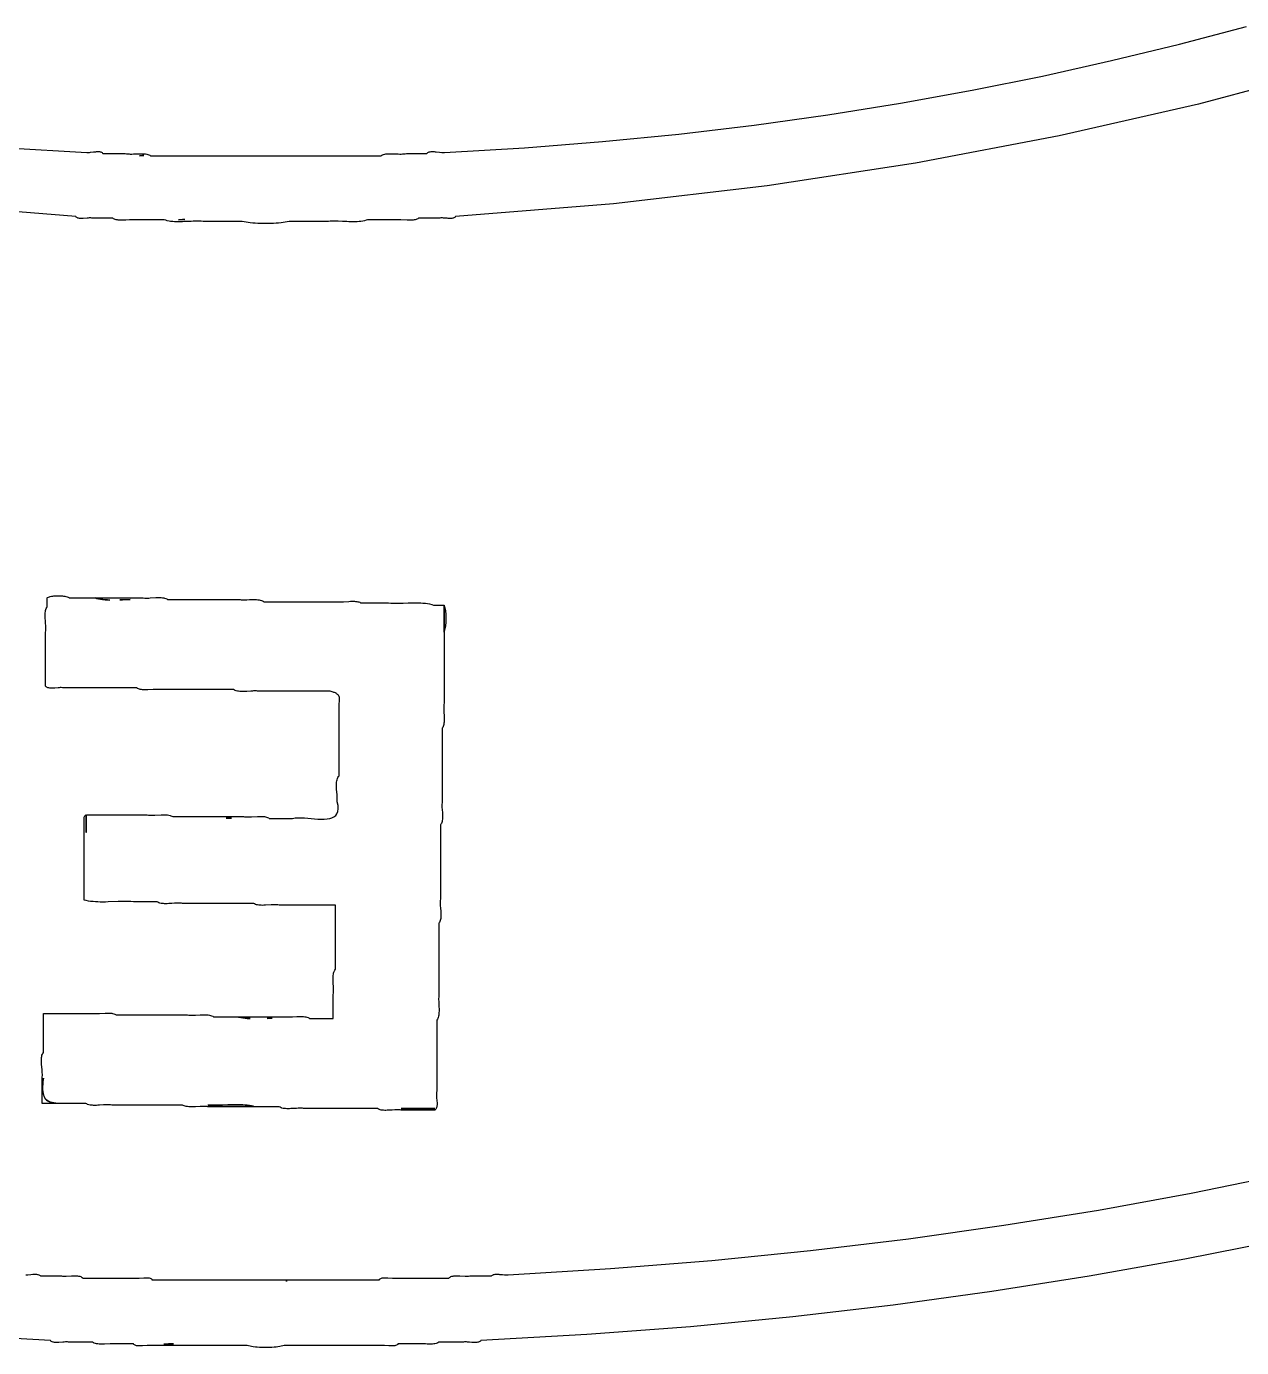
# Model space of a CAD drawing. Header units: metres. Extents: x -185 to 1201, y -340 to 309.
# Drawn here: x 892.94 to 896.981, y 49.001 to 53.393 of the extents above; entities that cross this region are included whole.
import ezdxf

# ---------------------------------------------------------------- set-up
doc = ezdxf.new("R2010")
doc.units = ezdxf.units.M

msp = doc.modelspace()

# ---------------------------------------------------------------- linework, layer by layer
for p, q in [((896.775, 53.3343), (896.997, 53.3931)), ((896.549, 53.2793), (896.775, 53.3343)), ((896.319, 53.2282), (896.549, 53.2793)), ((897.286, 53.2552), (896.838, 53.1349)), ((896.085, 53.1811), (896.319, 53.2282)), ((895.847, 53.1381), (896.085, 53.1811)), ((895.605, 53.0993), (895.847, 53.1381)), ((896.838, 53.1349), (896.375, 53.029)), ((895.11, 53.0352), (895.36, 53.065)), ((895.36, 53.065), (895.605, 53.0993)), ((894.856, 53.01), (895.11, 53.0352)), ((896.375, 53.029), (895.897, 52.9382)), ((892.876, 52.9896), (893.141, 52.974)), ((893.154, 52.9746), (893.164, 52.9758)), ((893.164, 52.9758), (893.171, 52.9765)), ((893.171, 52.9765), (893.174, 52.9767)), ((893.174, 52.9767), (893.177, 52.9769)), ((893.177, 52.9769), (893.18, 52.9769)), ((893.18, 52.9769), (893.183, 52.9767)), ((893.183, 52.9767), (893.186, 52.9763)), ((893.186, 52.9763), (893.188, 52.9757)), ((893.188, 52.9757), (893.19, 52.9748)), ((893.19, 52.9748), (893.192, 52.9736)), ((894.275, 52.9736), (894.277, 52.9748)), ((894.277, 52.9748), (894.28, 52.9757)), ((894.28, 52.9757), (894.283, 52.9763)), ((894.283, 52.9763), (894.286, 52.9767)), ((894.286, 52.9767), (894.289, 52.9768)), ((894.289, 52.9768), (894.292, 52.9769)), ((894.292, 52.9769), (894.296, 52.9767)), ((894.296, 52.9767), (894.3, 52.9765)), ((894.3, 52.9765), (894.303, 52.9762)), ((894.303, 52.9762), (894.314, 52.975)), ((894.314, 52.975), (894.322, 52.9743)), ((894.331, 52.974), (894.597, 52.9896)), ((894.597, 52.9896), (894.856, 53.01)), ((893.141, 52.974), (893.144, 52.974)), ((893.144, 52.974), (893.147, 52.9741)), ((893.147, 52.9741), (893.15, 52.9743)), ((893.15, 52.9743), (893.154, 52.9746)), ((893.192, 52.9736), (893.194, 52.9722)), ((893.194, 52.9722), (893.195, 52.9704)), ((893.195, 52.9704), (893.269, 52.9704)), ((893.269, 52.9704), (893.273, 52.9697)), ((893.273, 52.9697), (893.277, 52.9693)), ((893.277, 52.9693), (893.282, 52.969)), ((893.282, 52.969), (893.286, 52.9689)), ((893.286, 52.9689), (893.291, 52.9689)), ((893.291, 52.9689), (893.296, 52.969)), ((893.296, 52.969), (893.301, 52.9691)), ((893.301, 52.9691), (893.315, 52.9697)), ((893.315, 52.9697), (893.32, 52.9698)), ((893.317, 52.9632), (893.331, 52.964)), ((893.327, 52.9638), (893.317, 52.9632)), ((893.32, 52.9698), (893.324, 52.9698)), ((893.324, 52.9698), (893.329, 52.9697)), ((893.331, 52.964), (893.327, 52.9638)), ((893.329, 52.9697), (893.333, 52.9695)), ((893.333, 52.9695), (893.337, 52.9691)), ((893.337, 52.9691), (893.341, 52.9684)), ((893.341, 52.9684), (893.344, 52.9676)), ((893.344, 52.9676), (893.348, 52.9665)), ((893.348, 52.9665), (893.351, 52.9651)), ((893.351, 52.9651), (893.353, 52.9633)), ((893.353, 52.9633), (894.119, 52.9633)), ((894.119, 52.9633), (894.122, 52.9651)), ((894.122, 52.9651), (894.125, 52.9665)), ((894.125, 52.9665), (894.128, 52.9676)), ((894.128, 52.9676), (894.132, 52.9684)), ((894.132, 52.9684), (894.136, 52.9691)), ((894.136, 52.9691), (894.14, 52.9695)), ((894.14, 52.9695), (894.144, 52.9697)), ((894.144, 52.9697), (894.149, 52.9698)), ((894.149, 52.9698), (894.153, 52.9698)), ((894.153, 52.9698), (894.158, 52.9697)), ((894.158, 52.9697), (894.177, 52.969)), ((894.177, 52.969), (894.182, 52.9689)), ((894.182, 52.9689), (894.187, 52.9689)), ((894.187, 52.9689), (894.191, 52.969)), ((894.191, 52.969), (894.196, 52.9693)), ((894.196, 52.9693), (894.2, 52.9697)), ((894.2, 52.9697), (894.204, 52.9704)), ((894.204, 52.9704), (894.272, 52.9704)), ((894.272, 52.9704), (894.273, 52.9722)), ((894.273, 52.9722), (894.275, 52.9736)), ((894.322, 52.9743), (894.325, 52.9741)), ((894.325, 52.9741), (894.328, 52.9739)), ((894.328, 52.9739), (894.331, 52.974)), ((895.897, 52.9382), (895.403, 52.8629)), ((895.403, 52.8629), (894.893, 52.8037)), ((893.105, 52.7611), (892.579, 52.8037)), ((894.893, 52.8037), (894.367, 52.7611)), ((893.106, 52.7593), (893.105, 52.7611)), ((893.108, 52.7579), (893.106, 52.7593)), ((893.11, 52.7568), (893.108, 52.7579)), ((893.112, 52.756), (893.11, 52.7568)), ((893.114, 52.7554), (893.112, 52.756)), ((893.117, 52.755), (893.114, 52.7554)), ((893.142, 52.7559), (893.129, 52.7549)), ((893.146, 52.7561), (893.142, 52.7559)), ((893.149, 52.7562), (893.146, 52.7561)), ((893.152, 52.7563), (893.149, 52.7562)), ((893.155, 52.7562), (893.152, 52.7563)), ((893.158, 52.7559), (893.155, 52.7562)), ((893.16, 52.7554), (893.158, 52.7559)), ((893.228, 52.7554), (893.16, 52.7554)), ((893.23, 52.7537), (893.228, 52.7554)), ((894.244, 52.7554), (894.242, 52.7537)), ((894.312, 52.7554), (894.244, 52.7554)), ((894.315, 52.7559), (894.312, 52.7554)), ((894.318, 52.7562), (894.315, 52.7559)), ((894.321, 52.7563), (894.318, 52.7562)), ((894.324, 52.7562), (894.321, 52.7563)), ((894.327, 52.7561), (894.324, 52.7562)), ((894.33, 52.7559), (894.327, 52.7561)), ((894.34, 52.7551), (894.33, 52.7559)), ((894.358, 52.7554), (894.355, 52.755)), ((894.36, 52.756), (894.358, 52.7554)), ((894.362, 52.7568), (894.36, 52.756)), ((894.364, 52.7579), (894.362, 52.7568)), ((894.366, 52.7593), (894.364, 52.7579)), ((894.367, 52.7611), (894.366, 52.7593)), ((893.12, 52.7547), (893.117, 52.755)), ((893.123, 52.7547), (893.12, 52.7547)), ((893.126, 52.7547), (893.123, 52.7547)), ((893.129, 52.7549), (893.126, 52.7547)), ((893.233, 52.7522), (893.23, 52.7537)), ((893.236, 52.7511), (893.233, 52.7522)), ((893.239, 52.7502), (893.236, 52.7511)), ((893.243, 52.7495), (893.239, 52.7502)), ((893.246, 52.7491), (893.243, 52.7495)), ((893.25, 52.7488), (893.246, 52.7491)), ((893.254, 52.7487), (893.25, 52.7488)), ((893.258, 52.7487), (893.254, 52.7487)), ((893.262, 52.7488), (893.258, 52.7487)), ((893.266, 52.749), (893.262, 52.7488)), ((893.271, 52.7492), (893.266, 52.749)), ((893.283, 52.7501), (893.271, 52.7492)), ((893.288, 52.7503), (893.283, 52.7501)), ((893.292, 52.7504), (893.288, 52.7503)), ((893.296, 52.7505), (893.292, 52.7504)), ((893.3, 52.7505), (893.296, 52.7505)), ((893.303, 52.7503), (893.3, 52.7505)), ((893.399, 52.7503), (893.303, 52.7503)), ((893.404, 52.7485), (893.399, 52.7503)), ((893.409, 52.747), (893.404, 52.7485)), ((893.415, 52.7458), (893.409, 52.747)), ((893.42, 52.745), (893.415, 52.7458)), ((893.427, 52.7444), (893.42, 52.745)), ((893.433, 52.7439), (893.427, 52.7444)), ((893.439, 52.7437), (893.433, 52.7439)), ((893.446, 52.7437), (893.439, 52.7437)), ((893.446, 52.75), (893.467, 52.7508)), ((893.46, 52.7506), (893.446, 52.75)), ((893.453, 52.7437), (893.446, 52.7437)), ((893.46, 52.7439), (893.453, 52.7437)), ((893.467, 52.7508), (893.46, 52.7506)), ((893.467, 52.7441), (893.46, 52.7439)), ((893.488, 52.745), (893.467, 52.7441)), ((893.495, 52.7452), (893.488, 52.745)), ((893.502, 52.7454), (893.495, 52.7452)), ((893.509, 52.7454), (893.502, 52.7454)), ((893.515, 52.7453), (893.509, 52.7454)), ((893.521, 52.7451), (893.515, 52.7453)), ((893.528, 52.7446), (893.521, 52.7451)), ((893.658, 52.7446), (893.528, 52.7446)), ((893.664, 52.7433), (893.658, 52.7446)), ((893.671, 52.7421), (893.664, 52.7433)), ((893.678, 52.741), (893.671, 52.7421)), ((893.685, 52.7401), (893.678, 52.741)), ((893.693, 52.7393), (893.685, 52.7401)), ((893.701, 52.7387), (893.693, 52.7393)), ((893.71, 52.7382), (893.701, 52.7387)), ((893.719, 52.7378), (893.71, 52.7382)), ((893.727, 52.7376), (893.719, 52.7378)), ((893.736, 52.7375), (893.727, 52.7376)), ((893.745, 52.7376), (893.736, 52.7375)), ((893.754, 52.7378), (893.745, 52.7376)), ((893.762, 52.7382), (893.754, 52.7378)), ((893.771, 52.7387), (893.762, 52.7382)), ((893.779, 52.7393), (893.771, 52.7387)), ((893.787, 52.7401), (893.779, 52.7393)), ((893.794, 52.741), (893.787, 52.7401)), ((893.801, 52.7421), (893.794, 52.741)), ((893.808, 52.7433), (893.801, 52.7421)), ((893.814, 52.7446), (893.808, 52.7433)), ((893.945, 52.7446), (893.814, 52.7446)), ((893.951, 52.7451), (893.945, 52.7446)), ((893.957, 52.7453), (893.951, 52.7451)), ((893.964, 52.7454), (893.957, 52.7453)), ((893.971, 52.7454), (893.964, 52.7454)), ((893.977, 52.7452), (893.971, 52.7454)), ((893.991, 52.7447), (893.977, 52.7452)), ((894.006, 52.7442), (893.991, 52.7447)), ((894.013, 52.7439), (894.006, 52.7442)), ((894.02, 52.7437), (894.013, 52.7439)), ((894.027, 52.7437), (894.02, 52.7437)), ((894.033, 52.7437), (894.027, 52.7437)), ((894.04, 52.7439), (894.033, 52.7437)), ((894.047, 52.7444), (894.04, 52.7439)), ((894.053, 52.745), (894.047, 52.7444)), ((894.059, 52.7458), (894.053, 52.745)), ((894.065, 52.747), (894.059, 52.7458)), ((894.07, 52.7485), (894.065, 52.747)), ((894.075, 52.7503), (894.07, 52.7485)), ((894.171, 52.7503), (894.075, 52.7503)), ((894.174, 52.7505), (894.171, 52.7503)), ((894.178, 52.7505), (894.174, 52.7505)), ((894.181, 52.7505), (894.178, 52.7505)), ((894.185, 52.7503), (894.181, 52.7505)), ((894.206, 52.749), (894.185, 52.7503)), ((894.21, 52.7488), (894.206, 52.749)), ((894.214, 52.7487), (894.21, 52.7488)), ((894.218, 52.7487), (894.214, 52.7487)), ((894.222, 52.7488), (894.218, 52.7487)), ((894.226, 52.7491), (894.222, 52.7488)), ((894.23, 52.7495), (894.226, 52.7491)), ((894.233, 52.7502), (894.23, 52.7495)), ((894.236, 52.7511), (894.233, 52.7502)), ((894.239, 52.7522), (894.236, 52.7511)), ((894.242, 52.7537), (894.239, 52.7522)), ((894.343, 52.7549), (894.34, 52.7551)), ((894.346, 52.7547), (894.343, 52.7549)), ((894.349, 52.7547), (894.346, 52.7547)), ((894.352, 52.7547), (894.349, 52.7547)), ((894.355, 52.755), (894.352, 52.7547)), ((893.009, 51.4934), (893.011, 51.4947)), ((893.009, 51.4638), (893.009, 51.4934)), ((893.011, 51.4947), (893.014, 51.4958)), ((893.014, 51.4958), (893.017, 51.4968)), ((893.017, 51.4968), (893.02, 51.4977)), ((893.02, 51.4977), (893.024, 51.4985)), ((893.024, 51.4985), (893.028, 51.4991)), ((893.028, 51.4991), (893.032, 51.4995)), ((893.032, 51.4995), (893.037, 51.4999)), ((893.037, 51.4999), (893.042, 51.5001)), ((893.042, 51.5001), (893.046, 51.5001)), ((893.046, 51.5001), (893.051, 51.5001)), ((893.051, 51.5001), (893.056, 51.4999)), ((893.056, 51.4999), (893.06, 51.4995)), ((893.06, 51.4995), (893.064, 51.4991)), ((893.064, 51.4991), (893.068, 51.4985)), ((893.068, 51.4985), (893.072, 51.4977)), ((893.072, 51.4977), (893.076, 51.4968)), ((893.076, 51.4968), (893.079, 51.4958)), ((893.079, 51.4958), (893.081, 51.4947)), ((893.081, 51.4947), (893.083, 51.4934)), ((893.083, 51.4934), (893.325, 51.4934)), ((893.174, 51.4914), (893.169, 51.493)), ((893.169, 51.493), (893.174, 51.4914)), ((893.181, 51.4898), (893.174, 51.4914)), ((893.174, 51.4914), (893.18, 51.4898)), ((893.18, 51.4898), (893.187, 51.4884)), ((893.188, 51.4884), (893.181, 51.4898)), ((893.187, 51.4884), (893.194, 51.4874)), ((893.195, 51.4874), (893.188, 51.4884)), ((893.194, 51.4874), (893.202, 51.4867)), ((893.203, 51.4867), (893.195, 51.4874)), ((893.202, 51.4867), (893.21, 51.4861)), ((893.21, 51.4861), (893.203, 51.4867)), ((893.21, 51.4861), (893.218, 51.4858)), ((893.218, 51.4858), (893.21, 51.4861)), ((893.218, 51.4858), (893.218, 51.4858)), ((893.285, 51.4874), (893.251, 51.4861)), ((893.251, 51.4861), (893.26, 51.4864)), ((893.26, 51.4864), (893.285, 51.4874)), ((893.325, 51.4934), (893.329, 51.493)), ((893.329, 51.493), (893.334, 51.4927)), ((893.334, 51.4927), (893.338, 51.4926)), ((893.338, 51.4926), (893.342, 51.4926)), ((893.342, 51.4926), (893.347, 51.4927)), ((893.347, 51.4927), (893.352, 51.493)), ((893.352, 51.493), (893.371, 51.494)), ((893.371, 51.494), (893.375, 51.4941)), ((893.375, 51.4941), (893.38, 51.4942)), ((893.38, 51.4942), (893.384, 51.4941)), ((893.384, 51.4941), (893.389, 51.4939)), ((893.389, 51.4939), (893.393, 51.4935)), ((893.393, 51.4935), (893.397, 51.4929)), ((893.397, 51.4929), (893.4, 51.492)), ((893.4, 51.492), (893.404, 51.4909)), ((893.404, 51.4909), (893.407, 51.4895)), ((893.407, 51.4895), (893.41, 51.4878)), ((893.41, 51.4878), (893.647, 51.4878)), ((893.647, 51.4878), (893.651, 51.4873)), ((893.651, 51.4873), (893.655, 51.487)), ((893.655, 51.487), (893.659, 51.4869)), ((893.659, 51.4869), (893.664, 51.4868)), ((893.664, 51.4868), (893.668, 51.4869)), ((893.668, 51.4869), (893.673, 51.487)), ((893.673, 51.487), (893.682, 51.4873)), ((893.682, 51.4873), (893.692, 51.4875)), ((893.692, 51.4875), (893.697, 51.4876)), ((893.697, 51.4876), (893.701, 51.4875)), ((893.701, 51.4875), (893.706, 51.4873)), ((893.706, 51.4873), (893.71, 51.487)), ((893.71, 51.487), (893.714, 51.4865)), ((893.714, 51.4865), (893.718, 51.4857)), ((893.718, 51.4857), (893.722, 51.4848)), ((893.722, 51.4848), (893.725, 51.4836)), ((893.725, 51.4836), (893.728, 51.4821)), ((893.728, 51.4821), (893.731, 51.4803)), ((893.995, 51.4801), (894.013, 51.4814)), ((894.013, 51.4814), (894.018, 51.4817)), ((894.018, 51.4817), (894.022, 51.4818)), ((894.022, 51.4818), (894.027, 51.4819)), ((894.027, 51.4819), (894.031, 51.4818)), ((894.031, 51.4818), (894.035, 51.4816)), ((894.035, 51.4816), (894.039, 51.4811)), ((893.003, 51.4435), (893.004, 51.4475)), ((893.003, 51.4393), (893.003, 51.4435)), ((893.003, 51.4349), (893.003, 51.4393)), ((893.004, 51.4513), (893.005, 51.4549)), ((893.004, 51.4475), (893.004, 51.4513)), ((893.005, 51.4549), (893.006, 51.4582)), ((893.006, 51.4582), (893.008, 51.4612)), ((893.008, 51.4612), (893.009, 51.4638)), ((893.731, 51.4803), (893.968, 51.4803)), ((893.968, 51.4803), (893.972, 51.4799)), ((893.972, 51.4799), (893.977, 51.4797)), ((893.977, 51.4797), (893.981, 51.4796)), ((893.981, 51.4796), (893.985, 51.4797)), ((893.985, 51.4797), (893.99, 51.4799)), ((893.99, 51.4799), (893.995, 51.4801)), ((894.039, 51.4811), (894.042, 51.4805)), ((894.042, 51.4805), (894.046, 51.4796)), ((894.046, 51.4796), (894.049, 51.4784)), ((894.049, 51.4784), (894.051, 51.477)), ((894.051, 51.477), (894.136, 51.477)), ((894.136, 51.477), (894.144, 51.4762)), ((894.144, 51.4762), (894.152, 51.4758)), ((894.152, 51.4758), (894.16, 51.4755)), ((894.16, 51.4755), (894.168, 51.4754)), ((894.168, 51.4754), (894.177, 51.4754)), ((894.177, 51.4754), (894.185, 51.4756)), ((894.185, 51.4756), (894.193, 51.4758)), ((894.193, 51.4758), (894.21, 51.4763)), ((894.21, 51.4763), (894.219, 51.4765)), ((894.219, 51.4765), (894.227, 51.4767)), ((894.227, 51.4767), (894.236, 51.4768)), ((894.236, 51.4768), (894.244, 51.4767)), ((894.244, 51.4767), (894.252, 51.4764)), ((894.252, 51.4764), (894.259, 51.476)), ((894.259, 51.476), (894.267, 51.4753)), ((894.267, 51.4753), (894.274, 51.4743)), ((894.274, 51.4743), (894.281, 51.473)), ((894.281, 51.473), (894.288, 51.4714)), ((894.288, 51.4714), (894.294, 51.4694)), ((894.294, 51.4694), (894.329, 51.4694)), ((894.329, 51.4694), (894.329, 51.1425)), ((894.329, 51.4694), (894.33, 51.4667)), ((894.329, 51.3796), (894.329, 51.4694)), ((894.33, 51.4667), (894.331, 51.4634)), ((894.331, 51.4634), (894.332, 51.4597)), ((894.332, 51.4597), (894.333, 51.4555)), ((894.333, 51.4555), (894.334, 51.451)), ((894.334, 51.451), (894.334, 51.4462)), ((894.334, 51.4462), (894.335, 51.4412)), ((894.335, 51.4412), (894.335, 51.436)), ((893.003, 51.4304), (893.003, 51.4349)), ((893.003, 51.4258), (893.003, 51.4304)), ((893.004, 51.4163), (893.003, 51.4258)), ((893.004, 51.4067), (893.004, 51.4163)), ((893.005, 51.4019), (893.004, 51.4067)), ((893.005, 51.3972), (893.005, 51.4019)), ((893.005, 51.3926), (893.005, 51.3972)), ((894.333, 51.3944), (894.332, 51.3901)), ((894.334, 51.3991), (894.333, 51.3944)), ((894.335, 51.4091), (894.334, 51.404)), ((894.334, 51.404), (894.334, 51.3991)), ((894.335, 51.436), (894.335, 51.4306)), ((894.335, 51.4306), (894.335, 51.4252)), ((894.335, 51.4252), (894.335, 51.4198)), ((894.335, 51.4198), (894.335, 51.4144)), ((894.335, 51.4144), (894.335, 51.4091)), ((893.004, 51.3796), (893.005, 51.3838)), ((893.004, 51.1994), (893.004, 51.3796)), ((893.005, 51.3881), (893.005, 51.3926)), ((893.005, 51.3838), (893.005, 51.3881)), ((894.33, 51.3826), (894.329, 51.3796)), ((894.331, 51.3861), (894.33, 51.3826)), ((894.332, 51.3901), (894.331, 51.3861)), ((893.006, 51.1976), (893.004, 51.1994)), ((893.008, 51.1962), (893.006, 51.1976)), ((893.01, 51.195), (893.008, 51.1962)), ((893.012, 51.1942), (893.01, 51.195)), ((893.015, 51.1935), (893.012, 51.1942)), ((893.018, 51.1931), (893.015, 51.1935)), ((893.021, 51.1929), (893.018, 51.1931)), ((893.024, 51.1929), (893.021, 51.1929)), ((893.027, 51.1929), (893.024, 51.1929)), ((893.035, 51.1933), (893.027, 51.1929)), ((893.046, 51.1942), (893.035, 51.1933)), ((893.049, 51.1944), (893.046, 51.1942)), ((893.053, 51.1946), (893.049, 51.1944)), ((893.056, 51.1946), (893.053, 51.1946)), ((893.06, 51.1945), (893.056, 51.1946)), ((893.063, 51.1943), (893.06, 51.1945)), ((893.066, 51.1938), (893.063, 51.1943)), ((893.307, 51.1938), (893.066, 51.1938)), ((893.31, 51.1921), (893.307, 51.1938)), ((893.313, 51.1907), (893.31, 51.1921)), ((893.316, 51.1895), (893.313, 51.1907)), ((893.319, 51.1887), (893.316, 51.1895)), ((893.323, 51.1881), (893.319, 51.1887)), ((893.327, 51.1877), (893.323, 51.1881)), ((893.331, 51.1875), (893.327, 51.1877)), ((893.335, 51.1874), (893.331, 51.1875)), ((893.339, 51.1875), (893.335, 51.1874)), ((893.344, 51.1876), (893.339, 51.1875)), ((893.362, 51.1886), (893.344, 51.1876)), ((893.366, 51.1888), (893.362, 51.1886)), ((893.37, 51.189), (893.366, 51.1888)), ((893.374, 51.189), (893.37, 51.189)), ((893.379, 51.1889), (893.374, 51.189)), ((893.382, 51.1886), (893.379, 51.1889)), ((893.386, 51.1882), (893.382, 51.1886)), ((893.629, 51.1882), (893.386, 51.1882)), ((893.632, 51.1864), (893.629, 51.1882)), ((893.635, 51.185), (893.632, 51.1864)), ((893.638, 51.1839), (893.635, 51.185)), ((893.642, 51.1831), (893.638, 51.1839)), ((893.646, 51.1824), (893.642, 51.1831)), ((893.65, 51.1821), (893.646, 51.1824)), ((893.655, 51.1819), (893.65, 51.1821)), ((893.659, 51.1818), (893.655, 51.1819)), ((893.664, 51.1819), (893.659, 51.1818)), ((893.668, 51.182), (893.664, 51.1819)), ((893.673, 51.1823), (893.668, 51.182)), ((893.687, 51.1832), (893.673, 51.1823)), ((893.692, 51.1834), (893.687, 51.1832)), ((893.696, 51.1836), (893.692, 51.1834)), ((893.701, 51.1836), (893.696, 51.1836)), ((893.705, 51.1836), (893.701, 51.1836)), ((893.709, 51.1834), (893.705, 51.1836)), ((893.713, 51.183), (893.709, 51.1834)), ((893.95, 51.183), (893.713, 51.183)), ((893.96, 51.1798), (893.95, 51.183)), ((893.963, 51.1789), (893.96, 51.1798)), ((893.965, 51.178), (893.963, 51.1789)), ((893.968, 51.1769), (893.965, 51.178)), ((893.97, 51.1758), (893.968, 51.1769)), ((893.972, 51.1745), (893.97, 51.1758)), ((893.974, 51.173), (893.972, 51.1745)), ((893.976, 51.1713), (893.974, 51.173)), ((893.978, 51.1694), (893.976, 51.1713)), ((893.979, 51.1672), (893.978, 51.1694)), ((893.98, 51.1647), (893.979, 51.1672)), ((893.981, 51.1619), (893.98, 51.1647)), ((893.98, 51.1425), (893.981, 51.1472)), ((893.98, 50.9017), (893.98, 51.1425)), ((893.982, 51.1588), (893.981, 51.1619)), ((893.981, 51.1472), (893.982, 51.1515)), ((893.982, 51.1554), (893.982, 51.1588)), ((893.982, 51.1515), (893.982, 51.1554)), ((894.329, 51.1425), (894.328, 51.1385)), ((894.328, 51.1385), (894.328, 51.1344)), ((894.328, 51.1344), (894.328, 51.13)), ((894.328, 51.13), (894.328, 51.1256)), ((894.328, 51.1256), (894.328, 51.121)), ((894.328, 51.121), (894.328, 51.1117)), ((894.328, 51.1117), (894.329, 51.1023)), ((894.329, 51.1023), (894.329, 51.0976)), ((894.329, 51.0976), (894.329, 51.093)), ((894.329, 51.093), (894.329, 51.0885)), ((894.329, 51.0885), (894.329, 51.0842)), ((894.325, 51.0624), (894.323, 51.0598)), ((894.323, 51.0598), (894.323, 50.8152)), ((894.326, 51.0654), (894.325, 51.0624)), ((894.327, 51.0686), (894.326, 51.0654)), ((894.328, 51.0722), (894.327, 51.0686)), ((894.329, 51.08), (894.328, 51.076)), ((894.328, 51.076), (894.328, 51.0722)), ((894.329, 51.0842), (894.329, 51.08)), ((893.972, 50.8802), (893.973, 50.8843)), ((893.972, 50.8758), (893.972, 50.8802)), ((893.972, 50.8713), (893.972, 50.8758)), ((893.972, 50.8667), (893.972, 50.8713)), ((893.972, 50.862), (893.972, 50.8667)), ((893.973, 50.8843), (893.974, 50.8883)), ((893.974, 50.8883), (893.975, 50.8921)), ((893.975, 50.8921), (893.976, 50.8956)), ((893.976, 50.8956), (893.978, 50.8988)), ((893.978, 50.8988), (893.98, 50.9017)), ((893.972, 50.8572), (893.972, 50.862)), ((893.974, 50.8378), (893.972, 50.8572)), ((893.974, 50.8331), (893.974, 50.8378)), ((893.974, 50.8284), (893.974, 50.8331)), ((893.974, 50.8238), (893.974, 50.8284)), ((893.974, 50.8194), (893.974, 50.8238)), ((893.973, 50.7753), (893.976, 50.7826)), ((893.974, 50.8152), (893.974, 50.8194)), ((893.977, 50.8024), (893.974, 50.8152)), ((893.976, 50.7826), (893.977, 50.7916)), ((893.977, 50.7916), (893.977, 50.8024)), ((894.323, 50.8115), (894.322, 50.8077)), ((894.322, 50.8077), (894.322, 50.8037)), ((894.322, 50.8037), (894.322, 50.7995)), ((894.322, 50.7995), (894.322, 50.7953)), ((894.322, 50.7953), (894.323, 50.791)), ((894.323, 50.8152), (894.323, 50.8115)), ((894.323, 50.791), (894.324, 50.7778)), ((893.132, 50.7619), (893.133, 50.7644)), ((893.132, 50.7593), (893.132, 50.7619)), ((893.132, 50.7564), (893.132, 50.7593)), ((893.132, 50.7534), (893.132, 50.7564)), ((893.132, 50.7503), (893.132, 50.7534)), ((893.132, 50.747), (893.132, 50.7503)), ((893.133, 50.7335), (893.132, 50.747)), ((893.133, 50.7644), (893.134, 50.7666)), ((893.134, 50.7666), (893.135, 50.7685)), ((893.135, 50.7685), (893.136, 50.7701)), ((893.136, 50.7701), (893.138, 50.7714)), ((893.138, 50.7714), (893.138, 50.7145)), ((893.14, 50.7145), (893.14, 50.7714)), ((893.14, 50.7714), (893.342, 50.7714)), ((893.342, 50.7714), (893.346, 50.771)), ((893.346, 50.771), (893.35, 50.7707)), ((893.35, 50.7707), (893.354, 50.7706)), ((893.354, 50.7706), (893.359, 50.7706)), ((893.359, 50.7706), (893.364, 50.7707)), ((893.364, 50.7707), (893.368, 50.7709)), ((893.368, 50.7709), (893.388, 50.7719)), ((893.388, 50.7719), (893.392, 50.7721)), ((893.392, 50.7721), (893.397, 50.7722)), ((893.397, 50.7722), (893.402, 50.7721)), ((893.402, 50.7721), (893.406, 50.7719)), ((893.406, 50.7719), (893.41, 50.7715)), ((893.41, 50.7715), (893.414, 50.7709)), ((893.414, 50.7709), (893.418, 50.77)), ((893.418, 50.77), (893.421, 50.7689)), ((893.421, 50.7689), (893.424, 50.7675)), ((893.424, 50.7675), (893.427, 50.7658)), ((893.427, 50.7658), (893.662, 50.7658)), ((893.605, 50.7603), (893.622, 50.7608)), ((893.614, 50.7606), (893.605, 50.7603)), ((893.622, 50.7608), (893.614, 50.7606)), ((893.662, 50.7658), (893.666, 50.7653)), ((893.666, 50.7653), (893.67, 50.765)), ((893.67, 50.765), (893.675, 50.765)), ((893.675, 50.765), (893.68, 50.765)), ((893.68, 50.765), (893.685, 50.7652)), ((893.685, 50.7652), (893.689, 50.7654)), ((893.689, 50.7654), (893.709, 50.7665)), ((893.709, 50.7665), (893.714, 50.7666)), ((893.714, 50.7666), (893.719, 50.7667)), ((893.719, 50.7667), (893.723, 50.7666)), ((893.723, 50.7666), (893.727, 50.7664)), ((893.727, 50.7664), (893.732, 50.766)), ((893.732, 50.766), (893.735, 50.7654)), ((893.735, 50.7654), (893.739, 50.7645)), ((893.739, 50.7645), (893.742, 50.7634)), ((893.742, 50.7634), (893.746, 50.7619)), ((893.746, 50.7619), (893.748, 50.7601)), ((893.748, 50.7601), (893.825, 50.7601)), ((893.825, 50.7601), (893.834, 50.7614)), ((893.834, 50.7614), (893.844, 50.7619)), ((893.844, 50.7619), (893.854, 50.7619)), ((893.854, 50.7619), (893.865, 50.7614)), ((893.865, 50.7614), (893.876, 50.7606)), ((893.876, 50.7606), (893.898, 50.7587)), ((893.898, 50.7587), (893.909, 50.7579)), ((893.909, 50.7579), (893.92, 50.7575)), ((893.92, 50.7575), (893.93, 50.7575)), ((893.93, 50.7575), (893.94, 50.7581)), ((893.94, 50.7581), (893.949, 50.7594)), ((893.949, 50.7594), (893.956, 50.7617)), ((893.956, 50.7617), (893.963, 50.765)), ((893.963, 50.765), (893.969, 50.7694)), ((893.969, 50.7694), (893.973, 50.7753)), ((894.319, 50.7404), (894.317, 50.738)), ((894.317, 50.738), (894.317, 50.4958)), ((894.321, 50.7432), (894.319, 50.7404)), ((894.322, 50.7462), (894.321, 50.7432)), ((894.323, 50.7496), (894.322, 50.7462)), ((894.324, 50.7569), (894.323, 50.7531)), ((894.323, 50.7531), (894.323, 50.7496)), ((894.324, 50.7778), (894.324, 50.7734)), ((894.324, 50.7734), (894.324, 50.7691)), ((894.324, 50.7691), (894.324, 50.7649)), ((894.324, 50.7649), (894.324, 50.7608)), ((894.324, 50.7608), (894.324, 50.7569)), ((893.133, 50.7301), (893.133, 50.7335)), ((893.133, 50.7267), (893.133, 50.7301)), ((893.133, 50.7235), (893.133, 50.7267)), ((893.133, 50.7203), (893.133, 50.7235)), ((893.133, 50.7173), (893.133, 50.7203)), ((893.133, 50.7145), (893.133, 50.7173)), ((893.133, 50.4883), (893.133, 50.7145)), ((893.138, 50.7145), (893.14, 50.7145)), ((893.139, 50.4865), (893.133, 50.4883)), ((893.147, 50.4851), (893.139, 50.4865)), ((893.154, 50.484), (893.147, 50.4851)), ((893.162, 50.4831), (893.154, 50.484)), ((893.17, 50.4825), (893.162, 50.4831)), ((893.178, 50.4821), (893.17, 50.4825)), ((893.186, 50.4819), (893.178, 50.4821)), ((893.194, 50.4819), (893.186, 50.4819)), ((893.203, 50.4819), (893.194, 50.4819)), ((893.212, 50.4821), (893.203, 50.4819)), ((893.246, 50.4831), (893.212, 50.4821)), ((893.255, 50.4833), (893.246, 50.4831)), ((893.264, 50.4834), (893.255, 50.4833)), ((893.272, 50.4834), (893.264, 50.4834)), ((893.28, 50.4833), (893.272, 50.4834)), ((893.288, 50.4831), (893.28, 50.4833)), ((893.296, 50.4826), (893.288, 50.4831)), ((893.375, 50.4826), (893.296, 50.4826)), ((893.378, 50.4809), (893.375, 50.4826)), ((893.381, 50.4795), (893.378, 50.4809)), ((893.384, 50.4783), (893.381, 50.4795)), ((893.388, 50.4775), (893.384, 50.4783)), ((893.392, 50.4769), (893.388, 50.4775)), ((893.396, 50.4765), (893.392, 50.4769)), ((893.4, 50.4763), (893.396, 50.4765)), ((893.405, 50.4762), (893.4, 50.4763)), ((893.409, 50.4763), (893.405, 50.4762)), ((893.414, 50.4765), (893.409, 50.4763)), ((893.424, 50.477), (893.414, 50.4765)), ((893.433, 50.4776), (893.424, 50.477)), ((893.438, 50.4778), (893.433, 50.4776)), ((893.443, 50.478), (893.438, 50.4778)), ((893.447, 50.4781), (893.443, 50.478)), ((893.451, 50.478), (893.447, 50.4781)), ((893.456, 50.4778), (893.451, 50.478)), ((893.459, 50.4774), (893.456, 50.4778)), ((893.697, 50.4774), (893.459, 50.4774)), ((893.699, 50.4756), (893.697, 50.4774)), ((893.702, 50.4742), (893.699, 50.4756)), ((893.705, 50.473), (893.702, 50.4742)), ((893.709, 50.4721), (893.705, 50.473)), ((893.713, 50.4715), (893.709, 50.4721)), ((893.717, 50.4711), (893.713, 50.4715)), ((893.721, 50.4709), (893.717, 50.4711)), ((893.735, 50.4711), (893.73, 50.4709)), ((893.754, 50.4722), (893.735, 50.4711)), ((893.759, 50.4724), (893.754, 50.4722)), ((893.763, 50.4725), (893.759, 50.4724)), ((893.768, 50.4726), (893.763, 50.4725)), ((893.773, 50.4725), (893.768, 50.4726)), ((893.777, 50.4722), (893.773, 50.4725)), ((893.781, 50.4718), (893.777, 50.4722)), ((893.968, 50.4718), (893.781, 50.4718)), ((893.968, 50.2587), (893.968, 50.4718)), ((894.317, 50.4915), (894.316, 50.4871)), ((894.316, 50.4871), (894.316, 50.4825)), ((894.316, 50.4825), (894.316, 50.4779)), ((894.316, 50.4779), (894.316, 50.4731)), ((894.316, 50.4731), (894.316, 50.4684)), ((894.317, 50.4958), (894.317, 50.4915)), ((893.725, 50.4708), (893.721, 50.4709)), ((893.73, 50.4709), (893.725, 50.4708)), ((894.316, 50.4684), (894.317, 50.4635)), ((894.317, 50.4635), (894.318, 50.4492)), ((894.318, 50.4274), (894.317, 50.4236)), ((894.318, 50.4492), (894.318, 50.4446)), ((894.318, 50.4446), (894.318, 50.44)), ((894.318, 50.44), (894.318, 50.4356)), ((894.318, 50.4356), (894.318, 50.4314)), ((894.318, 50.4314), (894.318, 50.4274)), ((894.314, 50.4137), (894.312, 50.4111)), ((894.312, 50.4111), (894.312, 50.174)), ((894.315, 50.4167), (894.314, 50.4137)), ((894.316, 50.42), (894.315, 50.4167)), ((894.317, 50.4236), (894.316, 50.42)), ((893.963, 50.2492), (893.965, 50.2526)), ((893.965, 50.2526), (893.966, 50.2558)), ((893.966, 50.2558), (893.968, 50.2587)), ((893.961, 50.2376), (893.962, 50.2416)), ((893.961, 50.2333), (893.961, 50.2376)), ((893.961, 50.229), (893.961, 50.2333)), ((893.961, 50.2245), (893.961, 50.229)), ((893.961, 50.2199), (893.961, 50.2245)), ((893.961, 50.2152), (893.961, 50.2199)), ((893.962, 50.1964), (893.961, 50.2152)), ((893.962, 50.2455), (893.963, 50.2492)), ((893.962, 50.2416), (893.962, 50.2455)), ((893.961, 50.174), (893.962, 50.1783)), ((893.961, 50.095), (893.961, 50.174)), ((893.962, 50.1917), (893.962, 50.1964)), ((893.962, 50.1871), (893.962, 50.1917)), ((893.962, 50.1827), (893.962, 50.1871)), ((893.962, 50.1783), (893.962, 50.1827)), ((894.312, 50.1655), (894.311, 50.161)), ((894.312, 50.174), (894.312, 50.1698)), ((894.312, 50.1698), (894.312, 50.1655)), ((894.311, 50.161), (894.311, 50.1564)), ((894.311, 50.1564), (894.312, 50.1517)), ((894.312, 50.1517), (894.312, 50.1469)), ((894.312, 50.1469), (894.312, 50.1326)), ((894.312, 50.1326), (894.313, 50.1278)), ((894.313, 50.1278), (894.313, 50.1232)), ((894.313, 50.1232), (894.313, 50.1186)), ((892.997, 49.9812), (892.997, 50.1115)), ((892.997, 50.1115), (893.157, 50.1115)), ((893.157, 50.1115), (893.16, 50.111)), ((893.16, 50.111), (893.165, 50.1108)), ((893.165, 50.1108), (893.169, 50.1107)), ((893.169, 50.1107), (893.173, 50.1107)), ((893.173, 50.1107), (893.178, 50.1109)), ((893.178, 50.1109), (893.183, 50.1111)), ((893.183, 50.1111), (893.202, 50.1122)), ((893.202, 50.1122), (893.206, 50.1124)), ((893.206, 50.1124), (893.211, 50.1125)), ((893.211, 50.1125), (893.215, 50.1125)), ((893.215, 50.1125), (893.22, 50.1123)), ((893.22, 50.1123), (893.224, 50.1119)), ((893.224, 50.1119), (893.227, 50.1114)), ((893.227, 50.1114), (893.231, 50.1105)), ((893.231, 50.1105), (893.234, 50.1094)), ((893.234, 50.1094), (893.237, 50.108)), ((893.237, 50.108), (893.239, 50.1063)), ((893.239, 50.1063), (893.476, 50.1063)), ((893.476, 50.1063), (893.48, 50.1059)), ((893.48, 50.1059), (893.485, 50.1056)), ((893.485, 50.1056), (893.489, 50.1055)), ((893.489, 50.1055), (893.494, 50.1055)), ((893.494, 50.1055), (893.499, 50.1056)), ((893.499, 50.1056), (893.503, 50.1058)), ((893.503, 50.1058), (893.518, 50.1066)), ((893.518, 50.1066), (893.527, 50.107)), ((893.527, 50.107), (893.532, 50.1071)), ((893.532, 50.1071), (893.537, 50.107)), ((893.537, 50.107), (893.541, 50.1068)), ((893.541, 50.1068), (893.545, 50.1064)), ((893.545, 50.1064), (893.549, 50.1058)), ((893.549, 50.1058), (893.553, 50.1049)), ((893.553, 50.1049), (893.556, 50.1038)), ((893.556, 50.1038), (893.56, 50.1024)), ((893.56, 50.1024), (893.562, 50.1007)), ((893.562, 50.1007), (893.64, 50.1007)), ((893.64, 50.1007), (893.646, 50.0989)), ((893.648, 50.0989), (893.642, 50.1007)), ((893.642, 50.1007), (893.798, 50.1007)), ((893.646, 50.0989), (893.653, 50.0974)), ((893.654, 50.0974), (893.648, 50.0989)), ((893.653, 50.0974), (893.66, 50.0963)), ((893.661, 50.0963), (893.654, 50.0974)), ((893.66, 50.0963), (893.668, 50.0954)), ((893.669, 50.0954), (893.661, 50.0963)), ((893.668, 50.0954), (893.675, 50.0948)), ((893.676, 50.0948), (893.669, 50.0954)), ((893.675, 50.0948), (893.683, 50.0943)), ((893.684, 50.0943), (893.676, 50.0948)), ((893.683, 50.0943), (893.684, 50.0943)), ((893.741, 50.0951), (893.758, 50.0956)), ((893.75, 50.0954), (893.741, 50.0951)), ((893.758, 50.0956), (893.75, 50.0954)), ((893.798, 50.1007), (893.802, 50.1002)), ((893.802, 50.1002), (893.806, 50.0999)), ((893.806, 50.0999), (893.811, 50.0998)), ((893.811, 50.0998), (893.816, 50.0999)), ((893.816, 50.0999), (893.82, 50.1)), ((893.82, 50.1), (893.825, 50.1002)), ((893.825, 50.1002), (893.84, 50.101)), ((893.84, 50.101), (893.849, 50.1013)), ((893.849, 50.1013), (893.853, 50.1014)), ((893.853, 50.1014), (893.858, 50.1013)), ((893.858, 50.1013), (893.862, 50.1011)), ((893.862, 50.1011), (893.866, 50.1007)), ((893.866, 50.1007), (893.87, 50.1001)), ((893.87, 50.1001), (893.873, 50.0993)), ((893.873, 50.0993), (893.877, 50.0982)), ((893.877, 50.0982), (893.88, 50.0967)), ((893.88, 50.0967), (893.882, 50.095)), ((893.882, 50.095), (893.961, 50.095)), ((894.307, 50.0921), (894.305, 50.0894)), ((894.305, 50.0894), (894.305, 49.8523)), ((894.308, 50.0951), (894.307, 50.0921)), ((894.31, 50.0984), (894.308, 50.0951)), ((894.311, 50.1021), (894.31, 50.0984)), ((894.312, 50.1059), (894.311, 50.1021)), ((894.313, 50.1186), (894.312, 50.1142)), ((894.312, 50.1142), (894.312, 50.11)), ((894.312, 50.11), (894.312, 50.1059)), ((892.991, 49.9649), (892.992, 49.9687)), ((892.991, 49.9609), (892.991, 49.9649)), ((892.991, 49.9566), (892.991, 49.9609)), ((892.991, 49.9523), (892.991, 49.9566)), ((892.991, 49.9477), (892.991, 49.9523)), ((892.991, 49.9431), (892.991, 49.9477)), ((892.992, 49.9723), (892.994, 49.9756)), ((892.992, 49.9687), (892.992, 49.9723)), ((892.994, 49.9756), (892.995, 49.9785)), ((892.995, 49.9785), (892.997, 49.9812)), ((892.993, 49.9239), (892.991, 49.9431)), ((892.993, 49.9191), (892.993, 49.9239)), ((892.993, 49.9144), (892.993, 49.9191)), ((892.994, 49.9097), (892.993, 49.9144)), ((892.993, 49.9008), (892.994, 49.9052)), ((892.993, 49.8965), (892.993, 49.9008)), ((892.994, 49.9052), (892.994, 49.9097)), ((892.993, 49.8123), (892.993, 49.8965)), ((892.995, 49.8759), (892.994, 49.867)), ((892.994, 49.867), (892.994, 49.859)), ((892.994, 49.859), (892.995, 49.8518)), ((892.997, 49.8965), (892.995, 49.8857)), ((892.995, 49.8759), (892.996, 49.8857)), ((892.995, 49.8857), (892.995, 49.8759)), ((892.995, 49.867), (892.995, 49.8759)), ((892.995, 49.859), (892.995, 49.867)), ((892.996, 49.8518), (892.995, 49.859)), ((892.996, 49.8857), (892.997, 49.8965)), ((893.138, 49.8123), (892.993, 49.8123)), ((892.995, 49.8518), (892.996, 49.8454)), ((892.996, 49.8454), (892.996, 49.8518)), ((892.998, 49.8398), (892.996, 49.8454)), ((892.996, 49.8454), (892.997, 49.8398)), ((892.997, 49.8398), (892.999, 49.8348)), ((893, 49.8348), (892.998, 49.8398)), ((892.999, 49.8348), (893.001, 49.8304)), ((893.002, 49.8304), (893, 49.8348)), ((893.001, 49.8304), (893.004, 49.8267)), ((893.005, 49.8267), (893.002, 49.8304)), ((893.004, 49.8267), (893.007, 49.8236)), ((893.008, 49.8236), (893.005, 49.8267)), ((893.007, 49.8236), (893.011, 49.8209)), ((893.012, 49.8209), (893.008, 49.8236)), ((893.011, 49.8209), (893.015, 49.8187)), ((893.016, 49.8187), (893.012, 49.8209)), ((893.015, 49.8187), (893.02, 49.8169)), ((893.021, 49.8169), (893.016, 49.8187)), ((893.02, 49.8169), (893.026, 49.8155)), ((893.026, 49.8155), (893.021, 49.8169)), ((893.032, 49.8144), (893.026, 49.8155)), ((893.026, 49.8155), (893.032, 49.8144)), ((893.032, 49.8144), (893.038, 49.8136)), ((893.038, 49.8136), (893.032, 49.8144)), ((893.141, 49.8105), (893.138, 49.8123)), ((894.305, 49.8523), (894.304, 49.8492)), ((894.304, 49.8492), (894.304, 49.846)), ((894.304, 49.846), (894.304, 49.8426)), ((894.304, 49.8426), (894.304, 49.8391)), ((894.304, 49.8391), (894.304, 49.8355)), ((894.304, 49.8355), (894.304, 49.8319)), ((894.304, 49.8319), (894.305, 49.8208)), ((894.305, 49.8208), (894.306, 49.8137)), ((894.306, 49.8137), (894.306, 49.8102)), ((893.144, 49.8091), (893.141, 49.8105)), ((893.148, 49.8079), (893.144, 49.8091)), ((893.152, 49.807), (893.148, 49.8079)), ((893.156, 49.8064), (893.152, 49.807)), ((893.16, 49.806), (893.156, 49.8064)), ((893.164, 49.8058), (893.16, 49.806)), ((893.169, 49.8057), (893.164, 49.8058)), ((893.173, 49.8058), (893.169, 49.8057)), ((893.178, 49.806), (893.173, 49.8058)), ((893.183, 49.8062), (893.178, 49.806)), ((893.197, 49.8071), (893.183, 49.8062)), ((893.202, 49.8073), (893.197, 49.8071)), ((893.207, 49.8074), (893.202, 49.8073)), ((893.211, 49.8075), (893.207, 49.8074)), ((893.216, 49.8074), (893.211, 49.8075)), ((893.22, 49.8071), (893.216, 49.8074)), ((893.224, 49.8067), (893.22, 49.8071)), ((893.459, 49.8067), (893.224, 49.8067)), ((893.462, 49.8051), (893.459, 49.8067)), ((893.465, 49.8039), (893.462, 49.8051)), ((893.468, 49.8029), (893.465, 49.8039)), ((893.472, 49.8021), (893.468, 49.8029)), ((893.476, 49.8016), (893.472, 49.8021)), ((893.48, 49.8012), (893.476, 49.8016)), ((893.484, 49.801), (893.48, 49.8012)), ((893.489, 49.8009), (893.484, 49.801)), ((893.494, 49.8009), (893.489, 49.8009)), ((893.503, 49.8012), (893.494, 49.8009)), ((893.518, 49.8018), (893.503, 49.8012)), ((893.522, 49.8019), (893.518, 49.8018)), ((893.527, 49.802), (893.522, 49.8019)), ((893.532, 49.802), (893.527, 49.802)), ((893.536, 49.8018), (893.532, 49.802)), ((893.54, 49.8015), (893.536, 49.8018)), ((893.544, 49.801), (893.54, 49.8015)), ((893.552, 49.8065), (893.544, 49.8067)), ((893.544, 49.8067), (893.552, 49.8062)), ((893.781, 49.801), (893.544, 49.801)), ((893.56, 49.8064), (893.552, 49.8065)), ((893.552, 49.8062), (893.56, 49.806)), ((893.568, 49.8065), (893.56, 49.8064)), ((893.56, 49.806), (893.568, 49.8058)), ((893.576, 49.8066), (893.568, 49.8065)), ((893.568, 49.8058), (893.576, 49.8059)), ((893.593, 49.807), (893.576, 49.8066)), ((893.576, 49.8059), (893.585, 49.806)), ((893.585, 49.806), (893.593, 49.8062)), ((893.61, 49.8075), (893.593, 49.807)), ((893.593, 49.8062), (893.627, 49.8072)), ((893.619, 49.8078), (893.61, 49.8075)), ((893.627, 49.8079), (893.619, 49.8078)), ((893.636, 49.808), (893.627, 49.8079)), ((893.627, 49.8072), (893.636, 49.8074)), ((893.644, 49.808), (893.636, 49.808)), ((893.636, 49.8074), (893.644, 49.8074)), ((893.652, 49.8078), (893.644, 49.808)), ((893.644, 49.8074), (893.652, 49.8074)), ((893.66, 49.8075), (893.652, 49.8078)), ((893.652, 49.8074), (893.66, 49.8071)), ((893.668, 49.807), (893.66, 49.8075)), ((893.66, 49.8071), (893.668, 49.8067)), ((893.675, 49.8063), (893.668, 49.807)), ((893.668, 49.8067), (893.675, 49.8061)), ((893.682, 49.8054), (893.675, 49.8063)), ((893.675, 49.8061), (893.682, 49.8053)), ((893.689, 49.8042), (893.682, 49.8054)), ((893.682, 49.8053), (893.689, 49.8042)), ((893.689, 49.8042), (893.696, 49.8028)), ((893.696, 49.8028), (893.689, 49.8042)), ((893.784, 49.7993), (893.781, 49.801)), ((893.787, 49.7979), (893.784, 49.7993)), ((893.79, 49.7968), (893.787, 49.7979)), ((893.794, 49.7959), (893.79, 49.7968)), ((893.798, 49.7953), (893.794, 49.7959)), ((893.802, 49.7949), (893.798, 49.7953)), ((893.806, 49.7947), (893.802, 49.7949)), ((893.811, 49.7946), (893.806, 49.7947)), ((893.815, 49.7947), (893.811, 49.7946)), ((893.82, 49.7949), (893.815, 49.7947)), ((893.839, 49.7959), (893.82, 49.7949)), ((893.844, 49.7961), (893.839, 49.7959)), ((893.849, 49.7962), (893.844, 49.7961)), ((893.853, 49.7962), (893.849, 49.7962)), ((893.858, 49.7961), (893.853, 49.7962)), ((893.862, 49.7959), (893.858, 49.7961)), ((893.866, 49.7954), (893.862, 49.7959)), ((894.108, 49.7954), (893.866, 49.7954)), ((894.111, 49.7937), (894.108, 49.7954)), ((894.114, 49.7923), (894.111, 49.7937)), ((894.117, 49.7912), (894.114, 49.7923)), ((894.12, 49.7903), (894.117, 49.7912)), ((894.124, 49.7897), (894.12, 49.7903)), ((894.128, 49.7894), (894.124, 49.7897)), ((894.132, 49.7892), (894.128, 49.7894)), ((894.136, 49.7892), (894.132, 49.7892)), ((894.14, 49.7893), (894.136, 49.7892)), ((894.144, 49.7894), (894.14, 49.7893)), ((894.148, 49.7897), (894.144, 49.7894)), ((894.157, 49.7903), (894.148, 49.7897)), ((894.166, 49.7908), (894.157, 49.7903)), ((894.171, 49.791), (894.166, 49.7908)), ((894.175, 49.791), (894.171, 49.791)), ((894.179, 49.7909), (894.175, 49.791)), ((894.183, 49.7907), (894.179, 49.7909)), ((894.187, 49.7902), (894.183, 49.7907)), ((894.299, 49.7959), (894.187, 49.7959)), ((894.187, 49.7959), (894.187, 49.7954)), ((894.187, 49.7954), (894.299, 49.7954)), ((894.299, 49.7902), (894.187, 49.7902)), ((894.299, 49.7954), (894.299, 49.7959)), ((894.301, 49.7917), (894.299, 49.7902)), ((894.302, 49.7936), (894.301, 49.7917)), ((894.303, 49.7958), (894.302, 49.7936)), ((894.304, 49.7982), (894.303, 49.7958)), ((894.305, 49.8009), (894.304, 49.7982)), ((894.306, 49.807), (894.305, 49.8038)), ((894.305, 49.8038), (894.305, 49.8009)), ((894.306, 49.8102), (894.306, 49.807)), ((896.813, 49.5142), (897.116, 49.5759)), ((896.505, 49.4579), (896.813, 49.5142)), ((896.191, 49.4071), (896.505, 49.4579)), ((895.873, 49.362), (896.191, 49.4071)), ((895.548, 49.3229), (895.873, 49.362)), ((897.104, 49.3566), (896.792, 49.2943)), ((894.883, 49.2631), (895.219, 49.2899)), ((895.219, 49.2899), (895.548, 49.3229)), ((896.792, 49.2943), (896.474, 49.2375)), ((892.939, 49.2425), (892.942, 49.2426)), ((892.942, 49.2426), (892.945, 49.2428)), ((892.945, 49.2428), (892.955, 49.2437)), ((892.955, 49.2437), (892.962, 49.2442)), ((892.962, 49.2442), (892.965, 49.2443)), ((892.965, 49.2443), (892.968, 49.2444)), ((892.968, 49.2444), (892.971, 49.2444)), ((892.971, 49.2444), (892.974, 49.2442)), ((892.974, 49.2442), (892.977, 49.2438)), ((892.977, 49.2438), (892.979, 49.2433)), ((892.979, 49.2433), (892.982, 49.2426)), ((892.982, 49.2426), (892.984, 49.2416)), ((892.984, 49.2416), (892.986, 49.2404)), ((894.488, 49.2404), (894.49, 49.2416)), ((894.49, 49.2416), (894.492, 49.2426)), ((894.492, 49.2426), (894.494, 49.2433)), ((894.494, 49.2433), (894.496, 49.2438)), ((894.496, 49.2438), (894.499, 49.2442)), ((894.499, 49.2442), (894.502, 49.2444)), ((894.502, 49.2444), (894.505, 49.2444)), ((894.505, 49.2444), (894.508, 49.2443)), ((894.508, 49.2443), (894.511, 49.2442)), ((894.511, 49.2442), (894.514, 49.2439)), ((894.514, 49.2439), (894.524, 49.2431)), ((894.524, 49.2431), (894.53, 49.2426)), ((894.53, 49.2426), (894.534, 49.2425)), ((894.534, 49.2425), (894.536, 49.2424)), ((894.536, 49.2424), (894.539, 49.2425)), ((894.539, 49.2425), (894.542, 49.2427)), ((894.542, 49.2427), (894.883, 49.2631)), ((892.986, 49.2404), (892.987, 49.2389)), ((892.987, 49.2389), (893.054, 49.2389)), ((893.054, 49.2389), (893.057, 49.2385)), ((893.057, 49.2385), (893.061, 49.2382)), ((893.061, 49.2382), (893.064, 49.2381)), ((893.064, 49.2381), (893.068, 49.2381)), ((893.068, 49.2381), (893.073, 49.2382)), ((893.073, 49.2382), (893.09, 49.2391)), ((893.09, 49.2391), (893.094, 49.2392)), ((893.094, 49.2392), (893.098, 49.2393)), ((893.098, 49.2393), (893.102, 49.2393)), ((893.102, 49.2393), (893.106, 49.2391)), ((893.106, 49.2391), (893.11, 49.2388)), ((893.11, 49.2388), (893.114, 49.2382)), ((893.114, 49.2382), (893.118, 49.2374)), ((893.118, 49.2374), (893.121, 49.2364)), ((893.121, 49.2364), (893.124, 49.2351)), ((893.124, 49.2351), (893.126, 49.2334)), ((893.126, 49.2334), (893.129, 49.2314)), ((893.129, 49.2314), (893.303, 49.2314)), ((893.303, 49.2314), (893.306, 49.2312)), ((893.306, 49.2312), (893.309, 49.2312)), ((893.309, 49.2312), (893.312, 49.2312)), ((893.312, 49.2312), (893.315, 49.2314)), ((893.315, 49.2314), (893.331, 49.2327)), ((893.331, 49.2327), (893.334, 49.2328)), ((893.334, 49.2328), (893.338, 49.2329)), ((893.338, 49.2329), (893.341, 49.2329)), ((893.341, 49.2329), (893.344, 49.2328)), ((893.344, 49.2328), (893.346, 49.2324)), ((893.346, 49.2324), (893.349, 49.2319)), ((893.349, 49.2319), (893.352, 49.2312)), ((893.352, 49.2312), (893.354, 49.2303)), ((893.354, 49.2303), (893.356, 49.2291)), ((893.356, 49.2291), (893.357, 49.2276)), ((893.357, 49.2276), (893.358, 49.2258)), ((893.358, 49.2258), (893.674, 49.2258)), ((893.674, 49.2258), (893.674, 49.2262)), ((893.674, 49.2262), (893.805, 49.2262)), ((893.805, 49.2262), (893.805, 49.2206)), ((893.805, 49.2258), (894.114, 49.2258)), ((893.805, 49.2206), (893.805, 49.2258)), ((893.805, 49.2206), (893.805, 49.2206)), ((894.114, 49.2258), (894.115, 49.2276)), ((894.115, 49.2276), (894.117, 49.2291)), ((894.117, 49.2291), (894.119, 49.2303)), ((894.119, 49.2303), (894.121, 49.2312)), ((894.121, 49.2312), (894.123, 49.2319)), ((894.123, 49.2319), (894.126, 49.2324)), ((894.126, 49.2324), (894.129, 49.2328)), ((894.129, 49.2328), (894.132, 49.2329)), ((894.132, 49.2329), (894.135, 49.2329)), ((894.135, 49.2329), (894.138, 49.2328)), ((894.138, 49.2328), (894.142, 49.2327)), ((894.142, 49.2327), (894.158, 49.2314)), ((894.158, 49.2314), (894.162, 49.2312)), ((894.162, 49.2312), (894.165, 49.2312)), ((894.165, 49.2312), (894.168, 49.2312)), ((894.168, 49.2312), (894.171, 49.2314)), ((894.171, 49.2314), (894.345, 49.2314)), ((894.345, 49.2314), (894.347, 49.2334)), ((894.347, 49.2334), (894.35, 49.2351)), ((894.35, 49.2351), (894.352, 49.2364)), ((894.352, 49.2364), (894.355, 49.2374)), ((894.355, 49.2374), (894.359, 49.2382)), ((894.359, 49.2382), (894.362, 49.2388)), ((894.362, 49.2388), (894.366, 49.2391)), ((894.366, 49.2391), (894.37, 49.2393)), ((894.37, 49.2393), (894.374, 49.2393)), ((894.374, 49.2393), (894.378, 49.2392)), ((894.378, 49.2392), (894.382, 49.2391)), ((894.382, 49.2391), (894.399, 49.2382)), ((894.399, 49.2382), (894.403, 49.2381)), ((894.403, 49.2381), (894.407, 49.2381)), ((894.407, 49.2381), (894.411, 49.2382)), ((894.411, 49.2382), (894.415, 49.2385)), ((894.415, 49.2385), (894.419, 49.2389)), ((894.419, 49.2389), (894.487, 49.2389)), ((894.487, 49.2389), (894.488, 49.2404)), ((896.474, 49.2375), (896.151, 49.1866)), ((896.151, 49.1866), (895.823, 49.1415)), ((895.823, 49.1415), (895.489, 49.1025)), ((895.149, 49.0698), (894.804, 49.0436)), ((895.489, 49.1025), (895.149, 49.0698)), ((893.021, 49.024), (892.669, 49.0436)), ((893.022, 49.0222), (893.021, 49.024)), ((893.024, 49.0207), (893.022, 49.0222)), ((894.45, 49.0222), (894.448, 49.0207)), ((894.452, 49.024), (894.45, 49.0222)), ((894.804, 49.0436), (894.452, 49.024)), ((893.026, 49.0196), (893.024, 49.0207)), ((893.029, 49.0187), (893.026, 49.0196)), ((893.031, 49.0181), (893.029, 49.0187)), ((893.034, 49.0177), (893.031, 49.0181)), ((893.037, 49.0174), (893.034, 49.0177)), ((893.041, 49.0174), (893.037, 49.0174)), ((893.044, 49.0175), (893.041, 49.0174)), ((893.048, 49.0176), (893.044, 49.0175)), ((893.062, 49.0187), (893.048, 49.0176)), ((893.066, 49.019), (893.062, 49.0187)), ((893.07, 49.0191), (893.066, 49.019)), ((893.073, 49.0191), (893.07, 49.0191)), ((893.077, 49.0191), (893.073, 49.0191)), ((893.08, 49.0188), (893.077, 49.0191)), ((893.083, 49.0183), (893.08, 49.0188)), ((893.16, 49.0183), (893.083, 49.0183)), ((893.163, 49.0166), (893.16, 49.0183)), ((893.166, 49.0152), (893.163, 49.0166)), ((893.17, 49.0141), (893.166, 49.0152)), ((893.174, 49.0132), (893.17, 49.0141)), ((893.178, 49.0126), (893.174, 49.0132)), ((893.182, 49.0122), (893.178, 49.0126)), ((893.186, 49.012), (893.182, 49.0122)), ((893.191, 49.0119), (893.186, 49.012)), ((893.195, 49.012), (893.191, 49.0119)), ((893.2, 49.0122), (893.195, 49.012)), ((893.219, 49.0132), (893.2, 49.0122)), ((893.224, 49.0134), (893.219, 49.0132)), ((893.229, 49.0135), (893.224, 49.0134)), ((893.233, 49.0135), (893.229, 49.0135)), ((893.238, 49.0134), (893.233, 49.0135)), ((893.242, 49.0132), (893.238, 49.0134)), ((893.246, 49.0127), (893.242, 49.0132)), ((893.296, 49.0127), (893.246, 49.0127)), ((893.298, 49.011), (893.296, 49.0127)), ((893.3, 49.0095), (893.298, 49.011)), ((893.302, 49.0084), (893.3, 49.0095)), ((893.304, 49.0075), (893.302, 49.0084)), ((893.307, 49.0068), (893.304, 49.0075)), ((893.31, 49.0063), (893.307, 49.0068)), ((893.313, 49.006), (893.31, 49.0063)), ((893.317, 49.0059), (893.313, 49.006)), ((893.32, 49.0059), (893.317, 49.0059)), ((893.324, 49.006), (893.32, 49.0059)), ((893.327, 49.0062), (893.324, 49.006)), ((893.342, 49.0073), (893.327, 49.0062)), ((893.349, 49.0077), (893.342, 49.0073)), ((893.352, 49.0078), (893.349, 49.0077)), ((893.355, 49.0077), (893.352, 49.0078)), ((893.358, 49.0075), (893.355, 49.0077)), ((893.674, 49.0075), (893.358, 49.0075)), ((893.413, 49.0128), (893.397, 49.0123)), ((893.397, 49.0123), (893.398, 49.0123)), ((893.398, 49.0123), (893.406, 49.0125)), ((893.406, 49.0125), (893.43, 49.0134)), ((893.429, 49.0134), (893.413, 49.0128)), ((893.43, 49.0134), (893.429, 49.0134)), ((893.679, 49.0062), (893.674, 49.0075)), ((893.684, 49.005), (893.679, 49.0062)), ((893.689, 49.0039), (893.684, 49.005)), ((893.695, 49.003), (893.689, 49.0039)), ((893.702, 49.0022), (893.695, 49.003)), ((893.708, 49.0016), (893.702, 49.0022)), ((893.715, 49.0011), (893.708, 49.0016)), ((893.722, 49.0007), (893.715, 49.0011)), ((893.729, 49.0005), (893.722, 49.0007)), ((893.736, 49.0005), (893.729, 49.0005)), ((893.743, 49.0005), (893.736, 49.0005)), ((893.75, 49.0007), (893.743, 49.0005)), ((893.757, 49.0011), (893.75, 49.0007)), ((893.764, 49.0016), (893.757, 49.0011)), ((893.771, 49.0022), (893.764, 49.0016)), ((893.777, 49.003), (893.771, 49.0022)), ((893.783, 49.0039), (893.777, 49.003)), ((893.788, 49.005), (893.783, 49.0039)), ((893.793, 49.0062), (893.788, 49.005)), ((893.798, 49.0075), (893.793, 49.0062)), ((894.114, 49.0075), (893.798, 49.0075)), ((894.117, 49.0077), (894.114, 49.0075)), ((894.12, 49.0078), (894.117, 49.0077)), ((894.124, 49.0077), (894.12, 49.0078)), ((894.131, 49.0073), (894.124, 49.0077)), ((894.145, 49.0062), (894.131, 49.0073)), ((894.149, 49.006), (894.145, 49.0062)), ((894.153, 49.0059), (894.149, 49.006)), ((894.156, 49.0059), (894.153, 49.0059)), ((894.159, 49.006), (894.156, 49.0059)), ((894.162, 49.0063), (894.159, 49.006)), ((894.165, 49.0068), (894.162, 49.0063)), ((894.168, 49.0075), (894.165, 49.0068)), ((894.171, 49.0084), (894.168, 49.0075)), ((894.173, 49.0095), (894.171, 49.0084)), ((894.175, 49.011), (894.173, 49.0095)), ((894.176, 49.0127), (894.175, 49.011)), ((894.228, 49.0127), (894.176, 49.0127)), ((894.232, 49.0132), (894.228, 49.0127)), ((894.236, 49.0134), (894.232, 49.0132)), ((894.24, 49.0135), (894.236, 49.0134)), ((894.245, 49.0135), (894.24, 49.0135)), ((894.249, 49.0134), (894.245, 49.0135)), ((894.259, 49.0129), (894.249, 49.0134)), ((894.268, 49.0124), (894.259, 49.0129)), ((894.273, 49.0122), (894.268, 49.0124)), ((894.277, 49.012), (894.273, 49.0122)), ((894.282, 49.0119), (894.277, 49.012)), ((894.286, 49.012), (894.282, 49.0119)), ((894.291, 49.0122), (894.286, 49.012)), ((894.295, 49.0126), (894.291, 49.0122)), ((894.299, 49.0132), (894.295, 49.0126)), ((894.303, 49.0141), (894.299, 49.0132)), ((894.306, 49.0152), (894.303, 49.0141)), ((894.309, 49.0166), (894.306, 49.0152)), ((894.312, 49.0183), (894.309, 49.0166)), ((894.391, 49.0183), (894.312, 49.0183)), ((894.394, 49.0188), (894.391, 49.0183)), ((894.397, 49.0191), (894.394, 49.0188)), ((894.4, 49.0191), (894.397, 49.0191)), ((894.404, 49.0191), (894.4, 49.0191)), ((894.407, 49.019), (894.404, 49.0191)), ((894.414, 49.0184), (894.407, 49.019)), ((894.421, 49.0179), (894.414, 49.0184)), ((894.425, 49.0176), (894.421, 49.0179)), ((894.428, 49.0175), (894.425, 49.0176)), ((894.432, 49.0174), (894.428, 49.0175)), ((894.435, 49.0174), (894.432, 49.0174)), ((894.438, 49.0177), (894.435, 49.0174)), ((894.441, 49.0181), (894.438, 49.0177)), ((894.444, 49.0187), (894.441, 49.0181)), ((894.446, 49.0196), (894.444, 49.0187)), ((894.448, 49.0207), (894.446, 49.0196))]:
    msp.add_line(p, q)

doc.saveas('drawing.dxf')
